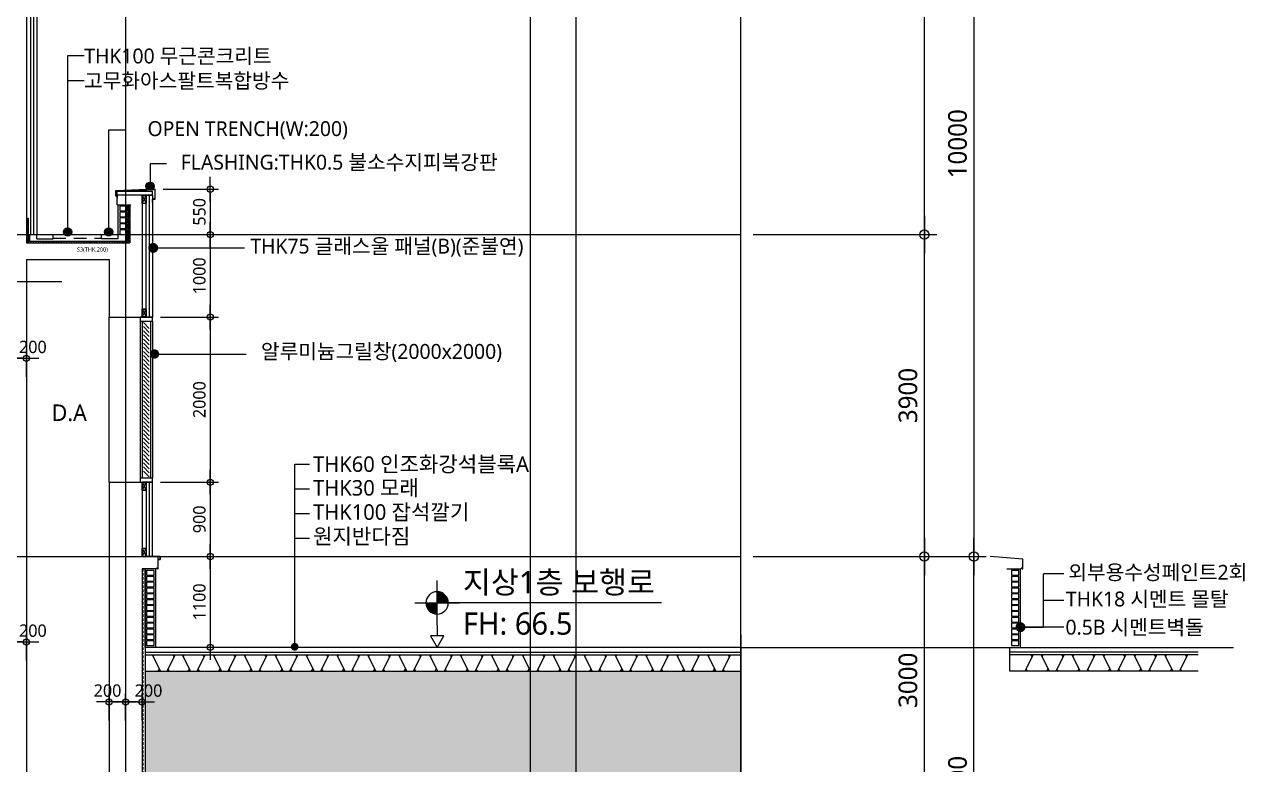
# Model space of a CAD drawing. Header units: millimetres. Extents: x 81033 to 452328, y -17390 to 42241.
# Drawn here: x 282218 to 296991, y 15210 to 24177 of the extents above; entities that cross this region are included whole.
import ezdxf
from ezdxf.enums import TextEntityAlignment as Align

# ---------------------------------------------------------------- set-up
doc = ezdxf.new("R2010")
doc.units = ezdxf.units.MM
doc.header["$LTSCALE"] = 100
doc.header["$MEASUREMENT"] = 0
doc.header["$PDSIZE"] = -10
for name, pattern in [('CEN', [62, 60, -1, 0, -1]), ('HID', [2.5, 1.5, -1]), ('HIDDEN', [2, 1, -1])]:
    doc.linetypes.add(name, pattern=pattern)
doc.layers.get('0').update_dxf_attribs({"linetype": 'CONTINUOUS'})
doc.layers.get('Defpoints').update_dxf_attribs({"color": 171, "linetype": 'CONTINUOUS'})
for name, color, linetype in [('251', 251, 'CONTINUOUS'), ('CEN(ST)', 1, 'CEN'), ('CON', 2, 'CONTINUOUS'), ('FIN', 8, 'CONTINUOUS'), ('FIN(아스콘)', 3, 'CONTINUOUS'), ('FIN(패널-T75 글라스울)', 6, 'CONTINUOUS'), ('FIN-2', 9, 'CONTINUOUS'), ('HAT 253', 253, 'CONTINUOUS'), ('HAT 254', 254, 'CONTINUOUS'), ('HAT-252', 252, 'CONTINUOUS'), ('INS', 251, 'BATTING'), ('LED', 7, 'CONTINUOUS'), ('NDIM', 7, 'CONTINUOUS'), ('SASAC 도면명', 2, 'CONTINUOUS'), ('stair-hand', 252, 'CONTINUOUS'), ('SYM', 7, 'CONTINUOUS'), ('TEXT(AXIS)', 2, 'CONTINUOUS'), ('TEXT(MIN)', 7, 'CONTINUOUS'), ('TEXT(노트)', 7, 'CONTINUOUS'), ('WAL', 3, 'CONTINUOUS'), ('WID', 4, 'CONTINUOUS'), ('wire-meshes', 1, 'CONTINUOUS'), ('방수', 8, 'HIDDEN'), ('스틸', 8, 'CONTINUOUS')]:
    doc.layers.add(name, color=color, linetype=linetype)
doc.layers.add('A-XXXX-HATC', color=8, linetype='CONTINUOUS', lineweight=18)
doc.layers.add('NUMBER', color=171, linetype='CONTINUOUS', plot=False)
doc.styles.add('CGS', font='cgse', dxfattribs={"bigfont": 'cgs'})
doc.styles.add('나눔바른고딕', font='NanumBarunGothic.ttf')
doc.linetypes.add('BATTING', pattern='A,0.0001,-0.1,[134,ltypeshp.shx,S=0.1,R=0,X=-0.1,Y=0],-0.2,[134,ltypeshp.shx,S=0.1,R=180,X=0.1,Y=0],-0.1', length=0.4001)
doc.dimstyles.new('NDIM 1200', dxfattribs={"dimscale": 75, "dimtxt": 3, "dimasz": 1, "dimexe": 2, "dimexo": 2, "dimgap": 1, "dimtad": 1, "dimdec": 0, "dimdsep": 46, "dimtxsty": 'CGS', "dimblk": 'DOT0', "dimcen": 1, "dimdle": 8, "dimclrd": 256, "dimclre": 256, "dimclrt": 256, "dimadec": 0, "dimazin": 0, "dimtfac": 1, "dimtdec": 0, "dimtix": 1, "dimtmove": 2, "dimatfit": 3, "dimldrblk": 'DOT0', "dimfxl": 1, "dimtolj": 1, "dimtzin": 0, "dimlwd": -1, "dimlwe": -1, "dimarcsym": 0})
pattern_1 = [(45, (-34924149.376, 1065520.723), (-8.838834765, 8.838834765), []), (135, (-34924149.376, 1065520.723), (-8.838834765, -8.838834765), [])]
pattern_2 = [(45, (-34924149.376, 1065589.475), (-8.838834765, 8.838834765), []), (135, (-34924149.376, 1065589.475), (-8.838834765, -8.838834765), [])]

# ---------------------------------------------------------------- blocks, each defined once
blk = doc.blocks.new('DOT0')
blk.add_line((-3, 0), (3, 0))
at = {"color": 6}
blk.add_circle((0, 0), 0.75, dxfattribs=at)
blk = doc.blocks.new('*D713')
at = {"layer": 'Defpoints', "color": 0, "ltscale": 0.4, "transparency": 16777216}
for p in [(283768, 18631), (283768, 17731), (284468, 17731)]:
    blk.add_point(p, dxfattribs=at)
at = {"layer": 'NDIM', "ltscale": 0.4, "transparency": 16777216}
for p, q in [((283868, 18631), (284568, 18631)), ((284468, 18581), (284468, 17781)), ((283868, 17731), (284568, 17731))]:
    blk.add_line(p, q, dxfattribs=at)
at = {"layer": 'NDIM', "ltscale": 0.4, "transparency": 16777216, "xscale": 50, "yscale": 50, "zscale": 50}
for p, rotation in [((284468, 18631), 90), ((284468, 17731), 270)]:
    blk.add_blockref('DOT0', p, dxfattribs=dict(at, rotation=rotation))
at = {"layer": 'NDIM', "ltscale": 0.4, "transparency": 16777216, "insert": (284337, 18181), "char_height": 150, "attachment_point": 5, "rotation": 90, "style": '나눔바른고딕'}
blk.add_mtext('\\A1;900', dxfattribs=at)
blk = doc.blocks.new('*D714')
at = {"layer": 'Defpoints', "color": 0, "ltscale": 0.4, "transparency": 16777216}
for p in [(283768, 20631), (283768, 18631), (284468, 18631)]:
    blk.add_point(p, dxfattribs=at)
at = {"layer": 'NDIM', "ltscale": 0.4, "transparency": 16777216}
for p, q in [((283868, 20631), (284568, 20631)), ((284468, 20581), (284468, 18681)), ((283868, 18631), (284568, 18631))]:
    blk.add_line(p, q, dxfattribs=at)
at = {"layer": 'NDIM', "ltscale": 0.4, "transparency": 16777216, "xscale": 50, "yscale": 50, "zscale": 50}
for p, rotation in [((284468, 20631), 90), ((284468, 18631), 270)]:
    blk.add_blockref('DOT0', p, dxfattribs=dict(at, rotation=rotation))
at = {"layer": 'NDIM', "ltscale": 0.4, "transparency": 16777216, "insert": (284337, 19631), "char_height": 150, "attachment_point": 5, "rotation": 90, "style": '나눔바른고딕'}
blk.add_mtext('\\A1;2000', dxfattribs=at)
blk = doc.blocks.new('*D715')
at = {"layer": 'Defpoints', "color": 0, "ltscale": 0.4, "transparency": 16777216}
for p in [(283768, 21631), (283768, 20631), (284468, 20631)]:
    blk.add_point(p, dxfattribs=at)
at = {"layer": 'NDIM', "ltscale": 0.4, "transparency": 16777216}
for p, q in [((283868, 21631), (284568, 21631)), ((284468, 21581), (284468, 20681)), ((283868, 20631), (284568, 20631))]:
    blk.add_line(p, q, dxfattribs=at)
at = {"layer": 'NDIM', "ltscale": 0.4, "transparency": 16777216, "xscale": 50, "yscale": 50, "zscale": 50}
for p, rotation in [((284468, 21631), 90), ((284468, 20631), 270)]:
    blk.add_blockref('DOT0', p, dxfattribs=dict(at, rotation=rotation))
at = {"layer": 'NDIM', "ltscale": 0.4, "transparency": 16777216, "insert": (284337, 21131), "char_height": 150, "attachment_point": 5, "rotation": 90, "style": '나눔바른고딕'}
blk.add_mtext('\\A1;1000', dxfattribs=at)
blk = doc.blocks.new('A$C133C0303')
at = {"layer": 'HAT 253', "ltscale": 10000}
for p, q in [((-150, 1950), (-150, 50)), ((-125, 1950), (-125, 50)), ((-110, 1935), (-40, 1864)), ((-25, 1950), (-25, 50)), ((0, 1950), (0, 50)), ((-110, 1885), (-40, 1814)), ((-110, 1835), (-40, 1764)), ((-110, 1785), (-40, 1714)), ((-110, 1735), (-40, 1664)), ((-110, 1685), (-40, 1614)), ((-110, 1635), (-40, 1564)), ((-110, 1585), (-40, 1514)), ((-110, 1535), (-40, 1464)), ((-110, 1485), (-40, 1414)), ((-110, 1435), (-40, 1364)), ((-110, 1385), (-40, 1314)), ((-110, 1335), (-40, 1264)), ((-110, 1285), (-40, 1214)), ((-110, 1235), (-40, 1164)), ((-110, 1185), (-40, 1114)), ((-110, 1135), (-40, 1064)), ((-110, 1085), (-40, 1014)), ((-110, 1035), (-40, 964)), ((-110, 985), (-40, 914)), ((-110, 935), (-40, 864)), ((-110, 885), (-40, 814)), ((-110, 835), (-40, 764)), ((-110, 785), (-40, 714)), ((-110, 735), (-40, 664)), ((-110, 685), (-40, 614)), ((-110, 635), (-40, 564)), ((-110, 585), (-40, 514)), ((-110, 535), (-40, 464)), ((-110, 485), (-40, 414)), ((-110, 435), (-40, 364)), ((-110, 385), (-40, 314)), ((-110, 335), (-40, 264)), ((-110, 285), (-40, 214)), ((-110, 235), (-40, 164)), ((-110, 185), (-40, 114)), ((-110, 135), (-40, 64))]:
    blk.add_line(p, q, dxfattribs=at)
at = {"layer": 'WID', "ltscale": 1000}
for points in [[(-150, 1950), (0, 1950), (0, 2000), (-150, 2000)], [(-150, 0), (0, 0), (0, 50), (-150, 50)]]:
    blk.add_lwpolyline(points, close=True, dxfattribs=at)
blk = doc.blocks.new('*D753')
at = {"layer": 'Defpoints', "color": 0, "ltscale": 0.4, "transparency": 16777216}
for p in [(282243, 20133), (282043, 19808), (282243, 19808)]:
    blk.add_point(p, dxfattribs=at)
at = {"layer": 'NDIM', "ltscale": 0.4, "transparency": 16777216}
for p, q in [((282043, 19908), (282043, 20233)), ((282093, 20133), (282193, 20133)), ((282243, 19908), (282243, 20233))]:
    blk.add_line(p, q, dxfattribs=at)
at = {"layer": 'NDIM', "ltscale": 0.4, "transparency": 16777216, "xscale": 50, "yscale": 50, "zscale": 50, "rotation": 180}
blk.add_blockref('DOT0', (282043, 20133), dxfattribs=at)
at = {"layer": 'NDIM', "ltscale": 0.4, "transparency": 16777216, "xscale": 50, "yscale": 50, "zscale": 50}
blk.add_blockref('DOT0', (282243, 20133), dxfattribs=at)
at = {"layer": 'NDIM', "ltscale": 0.4, "transparency": 16777216, "insert": (282321, 20269), "char_height": 150, "attachment_point": 5, "style": '나눔바른고딕'}
blk.add_mtext('\\A1;200', dxfattribs=at)
blk = doc.blocks.new('*D790')
at = {"layer": 'Defpoints', "color": 0, "ltscale": 0.4, "transparency": 16777216}
for p in [(282243, 16696), (282043, 16371), (282243, 16371)]:
    blk.add_point(p, dxfattribs=at)
at = {"layer": 'NDIM', "ltscale": 0.4, "transparency": 16777216}
for p, q in [((282043, 16471), (282043, 16796)), ((282093, 16696), (282193, 16696)), ((282243, 16471), (282243, 16796))]:
    blk.add_line(p, q, dxfattribs=at)
at = {"layer": 'NDIM', "ltscale": 0.4, "transparency": 16777216, "xscale": 50, "yscale": 50, "zscale": 50, "rotation": 180}
blk.add_blockref('DOT0', (282043, 16696), dxfattribs=at)
at = {"layer": 'NDIM', "ltscale": 0.4, "transparency": 16777216, "xscale": 50, "yscale": 50, "zscale": 50}
blk.add_blockref('DOT0', (282243, 16696), dxfattribs=at)
at = {"layer": 'NDIM', "ltscale": 0.4, "transparency": 16777216, "insert": (282321, 16832), "char_height": 150, "attachment_point": 5, "style": '나눔바른고딕'}
blk.add_mtext('\\A1;200', dxfattribs=at)
blk = doc.blocks.new('*D803')
at = {"layer": 'Defpoints', "color": 0, "ltscale": 0.4, "transparency": 16777216}
for p in [(290893, 17731), (293714, 17731), (290893, 12231)]:
    blk.add_point(p, dxfattribs=at)
at = {"layer": 'NDIM', "ltscale": 0.4, "transparency": 16777216}
for p, q in [((291043, 17731), (293864, 17731)), ((293714, 12306), (293714, 17656)), ((291043, 12231), (293864, 12231))]:
    blk.add_line(p, q, dxfattribs=at)
at = {"layer": 'NDIM', "ltscale": 0.4, "transparency": 16777216, "xscale": 75, "yscale": 75, "zscale": 75}
for p, rotation in [((293714, 17731), 90), ((293714, 12231), 270)]:
    blk.add_blockref('DOT0', p, dxfattribs=dict(at, rotation=rotation))
at = {"layer": 'NDIM', "ltscale": 0.4, "transparency": 16777216, "insert": (293516, 14981), "char_height": 225, "attachment_point": 5, "rotation": 90, "style": '나눔바른고딕'}
blk.add_mtext('\\A1;5500', dxfattribs=at)
blk = doc.blocks.new('*D804')
at = {"layer": 'Defpoints', "color": 0, "ltscale": 0.4, "transparency": 16777216}
for p in [(290893, 27731), (290893, 17731), (293714, 17731)]:
    blk.add_point(p, dxfattribs=at)
at = {"layer": 'NDIM', "ltscale": 0.4, "transparency": 16777216}
for p, q in [((291043, 27731), (293864, 27731)), ((293714, 27656), (293714, 17806)), ((291043, 17731), (293864, 17731))]:
    blk.add_line(p, q, dxfattribs=at)
at = {"layer": 'NDIM', "ltscale": 0.4, "transparency": 16777216, "xscale": 75, "yscale": 75, "zscale": 75}
for p, rotation in [((293714, 27731), 90), ((293714, 17731), 270)]:
    blk.add_blockref('DOT0', p, dxfattribs=dict(at, rotation=rotation))
at = {"layer": 'NDIM', "ltscale": 0.4, "transparency": 16777216, "insert": (293516, 22731), "char_height": 225, "attachment_point": 5, "rotation": 90, "style": '나눔바른고딕'}
blk.add_mtext('\\A1;10000', dxfattribs=at)
blk = doc.blocks.new('*D878')
at = {"layer": 'Defpoints', "color": 0, "ltscale": 0.4, "transparency": 16777216}
for p in [(283243, 15970), (283243, 15644), (283443, 15644)]:
    blk.add_point(p, dxfattribs=at)
at = {"layer": 'NDIM', "ltscale": 0.4, "transparency": 16777216}
for p, q in [((283243, 15744), (283243, 16070)), ((283393, 15970), (283293, 15970)), ((283443, 15744), (283443, 16070))]:
    blk.add_line(p, q, dxfattribs=at)
at = {"layer": 'NDIM', "ltscale": 0.4, "transparency": 16777216, "xscale": 50, "yscale": 50, "zscale": 50, "rotation": 180}
blk.add_blockref('DOT0', (283243, 15970), dxfattribs=at)
at = {"layer": 'NDIM', "ltscale": 0.4, "transparency": 16777216, "xscale": 50, "yscale": 50, "zscale": 50}
blk.add_blockref('DOT0', (283443, 15970), dxfattribs=at)
at = {"layer": 'NDIM', "ltscale": 0.4, "transparency": 16777216, "insert": (283225, 16106), "char_height": 150, "attachment_point": 5, "style": '나눔바른고딕'}
blk.add_mtext('\\A1;200', dxfattribs=at)
blk = doc.blocks.new('*D879')
at = {"layer": 'Defpoints', "color": 0, "ltscale": 0.4, "transparency": 16777216}
for p in [(283643, 15970), (283443, 15644), (283643, 15644)]:
    blk.add_point(p, dxfattribs=at)
at = {"layer": 'NDIM', "ltscale": 0.4, "transparency": 16777216}
for p, q in [((283443, 15744), (283443, 16070)), ((283493, 15970), (283593, 15970)), ((283643, 15744), (283643, 16070))]:
    blk.add_line(p, q, dxfattribs=at)
at = {"layer": 'NDIM', "ltscale": 0.4, "transparency": 16777216, "xscale": 50, "yscale": 50, "zscale": 50, "rotation": 180}
blk.add_blockref('DOT0', (283443, 15970), dxfattribs=at)
at = {"layer": 'NDIM', "ltscale": 0.4, "transparency": 16777216, "xscale": 50, "yscale": 50, "zscale": 50}
blk.add_blockref('DOT0', (283643, 15970), dxfattribs=at)
at = {"layer": 'NDIM', "ltscale": 0.4, "transparency": 16777216, "insert": (283721, 16106), "char_height": 150, "attachment_point": 5, "style": '나눔바른고딕'}
blk.add_mtext('\\A1;200', dxfattribs=at)
blk = doc.blocks.new('A$C19853FC8')
at = {"layer": 'SYM'}
for p, q in [((1800, 0), (1800, 3600)), ((3600, 1800), (0, 1800))]:
    blk.add_line(p, q, dxfattribs=at)
blk.add_circle((1800, 1800), 900, dxfattribs=at)
for points in [[(900, 1800), (1800, 2700), (914, 1959), (1643, 2686)], [(914, 1959), (1643, 2686), (954, 2112), (1492, 2646)], [(954, 2112), (1492, 2646), (1025, 2260), (1346, 2576)], [(1025, 2260), (1346, 2576), (1109, 2378), (1222, 2491)], [(1800, 900), (2700, 1800), (1959, 914), (2686, 1643)], [(1959, 914), (2686, 1643), (2112, 954), (2646, 1492)], [(2112, 954), (2646, 1492), (2260, 1025), (2576, 1346)], [(2260, 1025), (2576, 1346), (2378, 1109), (2491, 1222)]]:
    blk.add_solid(points, dxfattribs=at)
at = {"layer": 'SYM', "linetype": 'Continuous'}
for points in [[(1800, 2700), (1800, 1800), (900, 1800)], [(2700, 1800), (1800, 900), (1800, 1800)]]:
    blk.add_solid(points, dxfattribs=at)
blk = doc.blocks.new('*D1191')
at = {"layer": 'Defpoints', "color": 0, "ltscale": 0.4, "transparency": 16777216}
for p in [(290893, 17731), (293114, 17731), (290893, 14731)]:
    blk.add_point(p, dxfattribs=at)
at = {"layer": 'NDIM', "ltscale": 0.4, "transparency": 16777216}
for p, q in [((291043, 17731), (293264, 17731)), ((293114, 14806), (293114, 17656)), ((291043, 14731), (293264, 14731))]:
    blk.add_line(p, q, dxfattribs=at)
at = {"layer": 'NDIM', "ltscale": 0.4, "transparency": 16777216, "xscale": 75, "yscale": 75, "zscale": 75}
for p, rotation in [((293114, 17731), 90), ((293114, 14731), 270)]:
    blk.add_blockref('DOT0', p, dxfattribs=dict(at, rotation=rotation))
at = {"layer": 'NDIM', "ltscale": 0.4, "transparency": 16777216, "insert": (292916, 16231), "char_height": 225, "attachment_point": 5, "rotation": 90, "style": '나눔바른고딕'}
blk.add_mtext('\\A1;3000', dxfattribs=at)
blk = doc.blocks.new('*D1192')
at = {"layer": 'Defpoints', "color": 0, "ltscale": 0.4, "transparency": 16777216}
for p in [(283768, 17731), (283768, 16631), (284468, 16631)]:
    blk.add_point(p, dxfattribs=at)
at = {"layer": 'NDIM', "ltscale": 0.4, "transparency": 16777216}
for p, q in [((283868, 17731), (284568, 17731)), ((284468, 17681), (284468, 16681)), ((283868, 16631), (284568, 16631))]:
    blk.add_line(p, q, dxfattribs=at)
at = {"layer": 'NDIM', "ltscale": 0.4, "transparency": 16777216, "xscale": 50, "yscale": 50, "zscale": 50}
for p, rotation in [((284468, 17731), 90), ((284468, 16631), 270)]:
    blk.add_blockref('DOT0', p, dxfattribs=dict(at, rotation=rotation))
at = {"layer": 'NDIM', "ltscale": 0.4, "transparency": 16777216, "insert": (284337, 17181), "char_height": 150, "attachment_point": 5, "rotation": 90, "style": '나눔바른고딕'}
blk.add_mtext('\\A1;1100', dxfattribs=at)
blk = doc.blocks.new('*D1193')
at = {"layer": 'Defpoints', "color": 0, "ltscale": 0.4, "transparency": 16777216}
for p in [(283800, 22181), (283768, 21631), (284468, 21631)]:
    blk.add_point(p, dxfattribs=at)
at = {"layer": 'NDIM', "ltscale": 0.4, "transparency": 16777216}
for p, q in [((283900, 22181), (284568, 22181)), ((284468, 22131), (284468, 21681)), ((283868, 21631), (284568, 21631))]:
    blk.add_line(p, q, dxfattribs=at)
at = {"layer": 'NDIM', "ltscale": 0.4, "transparency": 16777216, "xscale": 50, "yscale": 50, "zscale": 50}
for p, rotation in [((284468, 22181), 90), ((284468, 21631), 270)]:
    blk.add_blockref('DOT0', p, dxfattribs=dict(at, rotation=rotation))
at = {"layer": 'NDIM', "ltscale": 0.4, "transparency": 16777216, "insert": (284337, 21906), "char_height": 150, "attachment_point": 5, "rotation": 90, "style": '나눔바른고딕'}
blk.add_mtext('\\A1;550', dxfattribs=at)
blk = doc.blocks.new('*D1194')
at = {"layer": 'Defpoints', "color": 0, "ltscale": 0.4, "transparency": 16777216}
for p in [(290893, 21631), (293114, 21631), (290893, 17731)]:
    blk.add_point(p, dxfattribs=at)
at = {"layer": 'NDIM', "ltscale": 0.4, "transparency": 16777216}
for p, q in [((291043, 21631), (293264, 21631)), ((293114, 17806), (293114, 21556)), ((291043, 17731), (293264, 17731))]:
    blk.add_line(p, q, dxfattribs=at)
at = {"layer": 'NDIM', "ltscale": 0.4, "transparency": 16777216, "xscale": 75, "yscale": 75, "zscale": 75}
for p, rotation in [((293114, 21631), 90), ((293114, 17731), 270)]:
    blk.add_blockref('DOT0', p, dxfattribs=dict(at, rotation=rotation))
at = {"layer": 'NDIM', "ltscale": 0.4, "transparency": 16777216, "insert": (292916, 19681), "char_height": 225, "attachment_point": 5, "rotation": 90, "style": '나눔바른고딕'}
blk.add_mtext('\\A1;3900', dxfattribs=at)
blk = doc.blocks.new('*D1195')
at = {"layer": 'Defpoints', "color": 0, "ltscale": 0.4, "transparency": 16777216}
for p in [(290893, 27731), (293114, 27731), (290893, 21631)]:
    blk.add_point(p, dxfattribs=at)
at = {"layer": 'NDIM', "ltscale": 0.4, "transparency": 16777216}
for p, q in [((291043, 27731), (293264, 27731)), ((293114, 21706), (293114, 27656)), ((291043, 21631), (293264, 21631))]:
    blk.add_line(p, q, dxfattribs=at)
at = {"layer": 'NDIM', "ltscale": 0.4, "transparency": 16777216, "xscale": 75, "yscale": 75, "zscale": 75}
for p, rotation in [((293114, 27731), 90), ((293114, 21631), 270)]:
    blk.add_blockref('DOT0', p, dxfattribs=dict(at, rotation=rotation))
at = {"layer": 'NDIM', "ltscale": 0.4, "transparency": 16777216, "insert": (292916, 24681), "char_height": 225, "attachment_point": 5, "rotation": 90, "style": '나눔바른고딕'}
blk.add_mtext('\\A1;6100', dxfattribs=at)

msp = doc.modelspace()

# ---------------------------------------------------------------- hatches: boundary and pattern name
at = {"ltscale": 10000}
h = msp.add_hatch(color=256, dxfattribs=at)
h.dxf.hatch_style = 1
edge = h.paths.add_edge_path()
edge.add_arc((283740.2, 22217.3), 50, 0, 360)
h = msp.add_hatch(color=256, dxfattribs=at)
h.dxf.hatch_style = 1
edge = h.paths.add_edge_path()
edge.add_arc((282740.6, 21662.4), 50, 0, 360)
h = msp.add_hatch(color=256, dxfattribs=at)
h.dxf.hatch_style = 1
edge = h.paths.add_edge_path()
edge.add_arc((283238.1, 21662.4), 50, 0, 360)
at = {"layer": 'A-XXXX-HATC', "ltscale": 0.1}
h = msp.add_hatch(dxfattribs=at)
h.set_pattern_fill('ANSI37', color=256, scale=100)
h.set_pattern_definition(pattern_2)
edge = h.paths.add_edge_path()
edge.add_line((282283.4, 21630.6), (282283.4, 21550.6))
edge.add_line((282283.4, 21550.6), (282282.2, 21550.6))
edge.add_line((282282.2, 21550.6), (282263.4, 21569.4))
edge.add_line((282263.4, 21569.4), (282263.4, 21630.6))
edge.add_line((282263.4, 21630.6), (282283.4, 21630.5))
h = msp.add_hatch(dxfattribs=at)
h.set_pattern_fill('ANSI37', color=256, scale=100)
h.set_pattern_definition(pattern_2)
edge = h.paths.add_edge_path()
edge.add_line((283453.4, 21630.6), (283453.4, 21550.6))
edge.add_line((283453.4, 21550.6), (283454.6, 21550.6))
edge.add_line((283454.6, 21550.6), (283473.4, 21569.4))
edge.add_line((283473.4, 21569.4), (283473.4, 21630.6))
edge.add_line((283473.4, 21630.6), (283453.4, 21630.5))
h = msp.add_hatch(dxfattribs=at)
h.set_pattern_fill('ANSI37', color=256, scale=100)
h.set_pattern_definition(pattern_1)
h.paths.add_polyline_path([(282282.2, 21550.6), (282283.4, 21550.6), (282283.4, 21561.8), (282283.4, 21561.8), (282270.9, 21561.8)])
h = msp.add_hatch(dxfattribs=at)
h.set_pattern_fill('ANSI37', color=256, scale=100)
h.set_pattern_definition(pattern_1)
h.paths.add_polyline_path([(283454.6, 21550.6), (283453.4, 21550.6), (283453.4, 21561.8), (283453.4, 21561.8), (283465.8, 21561.8)])
at = {"layer": 'HAT 254', "ltscale": 1000}
h = msp.add_hatch(color=256, dxfattribs=at)
h.dxf.hatch_style = 1
h.paths.add_polyline_path([(290893.4, 16340.6), (283678.4, 16340.6), (283678.4, 14765.6), (289228.4, 14765.6), (289228.4, 3040.6), (290893.4, 3040.6)])

# ---------------------------------------------------------------- linework, layer by layer
at = {"color": 1, "linetype": 'ByBlock'}
for p, q in [((283645.7, 22104.5), (283691.1, 22009.1)), ((283645.7, 22009.1), (283691.1, 22104.5)), ((283645.7, 20728.3), (283691.1, 20632.9)), ((283645.7, 20632.9), (283691.1, 20728.3)), ((283645.7, 18628.3), (283691.1, 18532.9)), ((283645.7, 18532.9), (283691.1, 18628.3)), ((283645.7, 17828.3), (283691.1, 17732.9)), ((283645.7, 17732.9), (283691.1, 17828.3))]:
    msp.add_line(p, q, dxfattribs=at)
for p, q in [((285490.5, 18550.5), (285671.8, 18550.5)), ((285490.5, 18252.8), (285671.8, 18252.8)), ((285490.5, 17955), (285671.8, 17955))]:
    msp.add_line(p, q)
at = {"ltscale": 10000}
msp.add_line((287214.7, 16898.9), (287214.7, 16770.2), dxfattribs=at)
msp.add_lwpolyline([(287295.3, 16770.2), (287134.1, 16770.2), (287214.7, 16630.6)], close=True, dxfattribs=at)
at = {"color": 8}
for points in [[(283765.5, 16540.8), (283865.5, 16340.8)], [(283777.1, 16517.7), (283791.2, 16540.8)], [(284043.8, 16540.8), (283943.8, 16340.8)], [(284032.2, 16517.7), (284018.1, 16540.8)], [(284129.2, 16540.8), (284229.2, 16340.8)], [(284140.8, 16517.7), (284154.9, 16540.8)], [(284407.5, 16540.8), (284307.5, 16340.8)], [(284395.9, 16517.7), (284381.8, 16540.8)], [(284503.3, 16540.8), (284603.2, 16340.8)], [(284514.8, 16517.7), (284529, 16540.8)], [(284781.5, 16540.8), (284681.5, 16340.8)], [(284770, 16517.7), (284755.8, 16540.8)], [(284877.3, 16540.8), (284977.3, 16340.8)], [(284888.8, 16517.7), (284903, 16540.8)], [(285155.5, 16540.8), (285055.6, 16340.8)], [(285144, 16517.7), (285129.8, 16540.8)], [(285251.3, 16540.8), (285351.3, 16340.8)], [(285262.9, 16517.7), (285277, 16540.8)], [(285529.6, 16540.8), (285429.6, 16340.8)], [(285518, 16517.7), (285503.9, 16540.8)], [(285625.4, 16540.8), (285725.3, 16340.8)], [(285636.9, 16517.7), (285651.1, 16540.8)], [(285903.6, 16540.8), (285803.6, 16340.8)], [(285892.1, 16517.7), (285877.9, 16540.8)], [(285999.4, 16540.8), (286099.4, 16340.8)], [(286010.9, 16517.7), (286025.1, 16540.8)], [(286277.6, 16540.8), (286177.7, 16340.8)], [(286266.1, 16517.7), (286251.9, 16540.8)], [(286373.4, 16540.8), (286473.4, 16340.8)], [(286385, 16517.7), (286399.1, 16540.8)], [(286651.7, 16540.8), (286551.7, 16340.8)], [(286640.1, 16517.7), (286626, 16540.8)], [(286747.4, 16540.8), (286847.4, 16340.8)], [(286759, 16517.7), (286773.1, 16540.8)], [(287025.7, 16540.8), (286925.7, 16340.8)], [(287014.2, 16517.7), (287000, 16540.8)], [(287121.5, 16540.8), (287221.5, 16340.8)], [(287133, 16517.7), (287147.2, 16540.8)], [(287399.7, 16540.8), (287299.8, 16340.8)], [(287388.2, 16517.7), (287374, 16540.8)], [(287495.5, 16540.8), (287595.5, 16340.8)], [(287507, 16517.7), (287521.2, 16540.8)], [(287773.8, 16540.8), (287673.8, 16340.8)], [(287762.2, 16517.7), (287748.1, 16540.8)], [(287869.5, 16540.8), (287969.5, 16340.8)], [(287881.1, 16517.7), (287895.2, 16540.8)], [(288147.8, 16540.8), (288047.8, 16340.8)], [(288136.3, 16517.7), (288122.1, 16540.8)], [(288243.6, 16540.8), (288343.5, 16340.8)], [(288255.1, 16517.7), (288269.3, 16540.8)], [(288521.8, 16540.8), (288421.8, 16340.8)], [(288510.3, 16517.7), (288496.1, 16540.8)], [(288617.6, 16540.8), (288717.6, 16340.8)], [(288629.1, 16517.7), (288643.3, 16540.8)], [(288895.9, 16540.8), (288795.9, 16340.8)], [(288884.3, 16517.7), (288870.2, 16540.8)], [(288991.6, 16540.8), (289091.6, 16340.8)], [(289003.2, 16517.7), (289017.3, 16540.8)], [(289269.9, 16540.8), (289169.9, 16340.8)], [(289258.3, 16517.7), (289244.2, 16540.8)], [(289365.7, 16540.8), (289465.6, 16340.8)], [(289377.2, 16517.7), (289391.4, 16540.8)], [(289643.9, 16540.8), (289543.9, 16340.8)], [(289632.4, 16517.7), (289618.2, 16540.8)], [(289739.7, 16540.8), (289839.7, 16340.8)], [(289751.2, 16517.7), (289765.4, 16540.8)], [(290017.9, 16540.8), (289918, 16340.8)], [(290006.4, 16517.7), (289992.2, 16540.8)], [(290113.7, 16540.8), (290213.7, 16340.8)], [(290125.3, 16517.7), (290139.4, 16540.8)], [(290392, 16540.8), (290292, 16340.8)], [(290380.4, 16517.7), (290366.3, 16540.8)], [(290487.8, 16540.8), (290587.7, 16340.8)], [(290499.3, 16517.7), (290513.5, 16540.8)], [(290766, 16540.8), (290666, 16340.8)], [(290754.5, 16517.7), (290740.3, 16540.8)], [(294431.1, 16540.8), (294331.1, 16340.8)], [(294419.5, 16517.7), (294405.4, 16540.8)], [(294526.8, 16540.8), (294626.8, 16340.8)], [(294538.4, 16517.7), (294552.5, 16540.8)], [(294805.1, 16540.8), (294705.1, 16340.8)], [(294793.6, 16517.7), (294779.4, 16540.8)], [(294900.9, 16540.8), (295000.9, 16340.8)], [(294912.4, 16517.7), (294926.6, 16540.8)], [(295179.1, 16540.8), (295079.2, 16340.8)], [(295167.6, 16517.7), (295153.4, 16540.8)], [(295274.9, 16540.8), (295374.9, 16340.8)], [(295286.4, 16517.7), (295300.6, 16540.8)], [(295553.2, 16540.8), (295453.2, 16340.8)], [(295541.6, 16517.7), (295527.5, 16540.8)], [(295648.9, 16540.8), (295748.9, 16340.8)], [(295660.5, 16517.7), (295674.6, 16540.8)], [(295927.2, 16540.8), (295827.2, 16340.8)], [(295915.7, 16517.7), (295901.5, 16540.8)], [(296023, 16540.8), (296122.9, 16340.8)], [(296034.5, 16517.7), (296048.7, 16540.8)], [(296301.2, 16540.8), (296201.2, 16340.8)], [(296289.7, 16517.7), (296275.5, 16540.8)], [(283835.9, 16340.2), (283852.2, 16367.3)], [(283973.8, 16340.8), (283957.4, 16367.9)], [(284199.6, 16340.2), (284215.9, 16367.3)], [(284337.5, 16340.8), (284321.1, 16367.9)], [(284573.6, 16340.2), (284590, 16367.3)], [(284711.5, 16340.8), (284695.2, 16367.9)], [(284947.6, 16340.2), (284964, 16367.3)], [(285085.5, 16340.8), (285069.2, 16367.9)], [(285321.7, 16340.2), (285338, 16367.3)], [(285459.6, 16340.8), (285443.2, 16367.9)], [(285695.7, 16340.2), (285712, 16367.3)], [(285833.6, 16340.8), (285817.3, 16367.9)], [(286069.7, 16340.2), (286086.1, 16367.3)], [(286207.6, 16340.8), (286191.3, 16367.9)], [(286443.8, 16340.2), (286460.1, 16367.3)], [(286581.7, 16340.8), (286565.3, 16367.9)], [(286817.8, 16340.2), (286834.1, 16367.3)], [(286955.7, 16340.8), (286939.4, 16367.9)], [(287191.8, 16340.2), (287208.2, 16367.3)], [(287329.7, 16340.8), (287313.4, 16367.9)], [(287565.9, 16340.2), (287582.2, 16367.3)], [(287703.8, 16340.8), (287687.4, 16367.9)], [(287939.9, 16340.2), (287956.2, 16367.3)], [(288077.8, 16340.8), (288061.5, 16367.9)], [(288313.9, 16340.2), (288330.3, 16367.3)], [(288451.8, 16340.8), (288435.5, 16367.9)], [(288688, 16340.2), (288704.3, 16367.3)], [(288825.9, 16340.8), (288809.5, 16367.9)], [(289062, 16340.2), (289078.3, 16367.3)], [(289199.9, 16340.8), (289183.5, 16367.9)], [(289436, 16340.2), (289452.4, 16367.3)], [(289573.9, 16340.8), (289557.6, 16367.9)], [(289810, 16340.2), (289826.4, 16367.3)], [(289947.9, 16340.8), (289931.6, 16367.9)], [(290184.1, 16340.2), (290200.4, 16367.3)], [(290322, 16340.8), (290305.6, 16367.9)], [(290558.1, 16340.2), (290574.5, 16367.3)], [(290696, 16340.8), (290679.7, 16367.9)], [(294360.7, 16340.2), (294344.4, 16367.3)], [(294596.8, 16340.8), (294613.2, 16367.9)], [(294734.7, 16340.2), (294718.4, 16367.3)], [(294970.9, 16340.8), (294987.2, 16367.9)], [(295108.8, 16340.2), (295092.4, 16367.3)], [(295344.9, 16340.8), (295361.2, 16367.9)], [(295482.8, 16340.2), (295466.5, 16367.3)], [(295718.9, 16340.8), (295735.3, 16367.9)], [(295856.8, 16340.2), (295840.5, 16367.3)], [(296093, 16340.8), (296109.3, 16367.9)], [(296230.9, 16340.2), (296214.5, 16367.3)]]:
    msp.add_lwpolyline(points, dxfattribs=at)
at = {"layer": '251', "ltscale": 0.5}
for p, q in [((283678.4, 16570.8), (290893.4, 16570.8)), ((283678.4, 16540.8), (290893.4, 16540.8))]:
    msp.add_line(p, q, dxfattribs=at)
for points in [[(283678.4, 16570.6), (290893.4, 16570.6)], [(283678.4, 16340.6), (290893.4, 16340.6)]]:
    msp.add_lwpolyline(points, dxfattribs=at)
at = {"layer": 'CEN(ST)', "ltscale": 10000}
for p, q in [((283443.4, 38730.6), (283443.4, 5621.2)), ((288343.4, 38730.6), (288343.4, 5621.2)), ((288893.4, 38730.6), (288893.4, 5621.2)), ((281520.1, 21630.6), (290893.4, 21630.6)), ((273643.4, 21063.9), (282672.7, 21063.9)), ((273643.4, 17730.6), (290893.4, 17730.6))]:
    msp.add_line(p, q, dxfattribs=at)
at = {"layer": 'CON', "ltscale": 10000}
for p, q in [((282243.4, 38730.6), (282243.4, 21530.6)), ((283643.4, 22106.8), (283343.4, 22106.8)), ((283643.4, 22106.8), (283643.4, 20630.6)), ((283343.4, 21991.8), (283508.4, 21991.8)), ((283493.4, 21983.2), (283493.4, 21530.6)), ((283493.4, 21772.4), (283493.4, 21530.6)), ((282243.4, 21530.6), (283493.4, 21530.6)), ((282243.4, 21330.6), (282243.4, 6010.6)), ((282243.4, 21330.6), (283243.4, 21330.6)), ((283243.4, 21330.6), (283243.4, 20630.6)), ((283243.4, 20630.6), (283643.4, 20630.6)), ((283243.4, 18630.6), (283243.4, 6010.6)), ((283243.4, 18630.6), (283643.4, 18630.6)), ((283643.4, 18630.6), (283643.4, 17730.6)), ((283838.4, 17730.6), (283643.4, 17730.6)), ((283838.4, 17580.6), (283838.4, 17730.6)), ((294307.5, 17700.6), (293912.5, 17730.6)), ((283643.4, 17580.6), (283643.4, 14730.6)), ((283818.4, 17590.6), (283818.4, 17580.6)), ((283828.4, 17590.6), (283818.4, 17590.6)), ((283828.4, 17590.6), (283828.4, 17580.6)), ((283828.4, 17580.6), (283838.4, 17580.6)), ((294287.5, 17590.6), (294287.5, 17580.6)), ((294297.5, 17590.6), (294287.5, 17590.6)), ((294297.5, 17590.6), (294297.5, 17580.6)), ((294297.5, 17580.6), (294307.5, 17580.6)), ((294307.5, 17580.6), (294307.5, 17700.6))]:
    msp.add_line(p, q, dxfattribs=at)
at = {"layer": 'CON', "ltscale": 5}
for p, q in [((283343.4, 21991.8), (283343.4, 22106.8)), ((283493.4, 21983.2), (283508.4, 21991.8))]:
    msp.add_line(p, q, dxfattribs=at)
at = {"layer": 'CON', "ltscale": 1000}
msp.add_line((283818.4, 17580.6), (283643.4, 17580.6), dxfattribs=at)
at = {"layer": 'CON', "ltscale": 10000}
msp.add_lwpolyline([(294112.5, 17580.6), (294287.5, 17580.6)], dxfattribs=at)
at = {"layer": 'Defpoints', "ltscale": 1000}
msp.add_lwpolyline([(273643.4, 38730.6), (273643.4, 1403.6), (290893.4, 1403.6), (290893.4, 38730.6)], dxfattribs=at)
at = {"layer": 'FIN', "ltscale": 5}
for p, q in [((283353.4, 21580.6), (283353.4, 21991.8)), ((282243.4, 21630.6), (282368.4, 21630.6)), ((282368.4, 21580.6), (282368.4, 21630.6)), ((282368.4, 21580.6), (282568.4, 21580.6)), ((282568.4, 21580.6), (282568.4, 21630.6)), ((282568.4, 21630.6), (283153.4, 21630.6)), ((283153.4, 21580.6), (283153.4, 21630.6)), ((283353.4, 21580.6), (283153.4, 21580.6)), ((283353.4, 21630.6), (283473.4, 21630.6))]:
    msp.add_line(p, q, dxfattribs=at)
at = {"layer": 'FIN(아스콘)'}
msp.add_line((290893.4, 16630.6), (283678.4, 16630.6), dxfattribs=at)
msp.add_lwpolyline([(294147.5, 16630.6), (296427.7, 16630.6)], dxfattribs=at)
at = {"layer": 'FIN(패널-T75 글라스울)', "ltscale": 10000}
for p, q in [((282293.4, 38730.6), (282293.4, 21630.6)), ((282368.4, 38730.6), (282368.4, 21630.6)), ((283343.4, 22106.8), (283343.4, 22156.8)), ((283343.4, 22156.8), (283768.4, 22156.8)), ((283768.4, 22106.8), (283343.4, 22106.8)), ((283768.4, 22106.8), (283768.4, 22156.8)), ((282293.4, 21630.6), (282368.4, 21630.6)), ((283643.4, 20630.6), (283768.4, 20630.6)), ((283768.4, 18630.6), (283643.4, 18630.6))]:
    msp.add_line(p, q, dxfattribs=at)
for points in [[(283343.4, 22102.6), (283323.4, 22102.6), (283323.4, 22158.6), (283798.4, 22178.6), (283798.4, 22062.6), (283768.4, 22062.6), (283768.4, 22020.6), (283770.4, 22020.6), (283770.4, 22060.6), (283800.4, 22060.6), (283800.4, 22180.6), (283321.4, 22160.6), (283321.4, 22100.6), (283341.4, 22100.6), (283341.4, 22070.6), (283343.4, 22070.6)], [(283768.4, 22106.8), (283768.4, 20630.6), (283693.4, 20630.6), (283693.4, 22106.8)]]:
    msp.add_lwpolyline(points, close=True, dxfattribs=at)
msp.add_lwpolyline([(283768.4, 18630.6), (283693.4, 18630.6), (283693.4, 17732.9), (283768.4, 17732.9), (283768.4, 18630.6)], dxfattribs=at)
at = {"layer": 'FIN-2', "ltscale": 0.1}
for p, q in [((283473.4, 21991.8), (283473.4, 21569.4)), ((282243.4, 21830.6), (282263.4, 21830.6)), ((282263.4, 21830.6), (282263.4, 21569.4)), ((282263.4, 21569.4), (282282.2, 21550.6)), ((282283.4, 21550.6), (282283.4, 21630.6)), ((283453.4, 21550.6), (283453.4, 21630.6)), ((283473.4, 21569.4), (283454.6, 21550.6)), ((282243.4, 21561.1), (282273.9, 21530.6)), ((282243.4, 21550.6), (283454.6, 21550.6)), ((283493.4, 21561.1), (283462.8, 21530.6))]:
    msp.add_line(p, q, dxfattribs=at)
at = {"layer": 'FIN-2'}
for p, q in [((283488.4, 21983.6), (283508.4, 21991.8)), ((294147.5, 16340.8), (294147.5, 16630.6)), ((296427.7, 16570.8), (294147.5, 16570.8)), ((296427.7, 16540.8), (294147.5, 16540.8)), ((296427.7, 16340.8), (294147.5, 16340.8))]:
    msp.add_line(p, q, dxfattribs=at)
at = {"layer": 'FIN-2', "ltscale": 0.5}
for p, q in [((283678.4, 17580.6), (283678.4, 14765.6)), ((283678.4, 16630.6), (283678.4, 17580.6)), ((283808.4, 16630.6), (283808.4, 17580.6)), ((294277.5, 16630.6), (294277.5, 17580.6))]:
    msp.add_line(p, q, dxfattribs=at)
at = {"layer": 'HAT-252', "linetype": 'HID', "ltscale": 0.2}
msp.add_line((283653.4, 17580.6), (283653.4, 14740.6), dxfattribs=at)
at = {"layer": 'INS', "ltscale": 0.9}
for p, q in [((282330.9, 21630.6), (282330.9, 38730.6)), ((283730.9, 20630.6), (283730.9, 22106.8)), ((283730.9, 17732.9), (283730.9, 18630.6))]:
    msp.add_line(p, q, dxfattribs=at)
at = {"layer": 'LED', "ltscale": 10000}
msp.add_line((282940.6, 23494.5), (282740.6, 23494.5), dxfattribs=at)
at = {"layer": 'LED'}
for p, q in [((283766.1, 20184.2), (284902, 20184.2)), ((294557.7, 16874.8), (294557.7, 17519.4)), ((294800.6, 17519.4), (294557.7, 17519.4)), ((294800.6, 17197.1), (294557.7, 17197.1)), ((294800.6, 16874.8), (294277.5, 16874.8))]:
    msp.add_line(p, q, dxfattribs=at)
at = {"layer": 'LED', "ltscale": 10000}
for points in [[(282940.6, 23794.5), (282740.6, 23794.5), (282740.6, 21662.4)], [(283438.1, 22896.1), (283238.1, 22896.1), (283238.1, 21662.4)], [(283940.2, 22487.7), (283740.2, 22487.7), (283740.2, 22217.3)]]:
    msp.add_lwpolyline(points, dxfattribs=at)
at = {"layer": 'LED'}
for points, const_width in [([(283794.2, 20212.3, -1), (283794.2, 20156.1, -1)], 56.2), ([(285490.5, 16613.8, 1), (285490.5, 16660.7, 1)], 46.9)]:
    msp.add_lwpolyline(points, format="xyb", close=True, dxfattribs=dict(at, const_width=const_width))
msp.add_lwpolyline([(285490.5, 16637.2), (285490.5, 18848.3), (285671.8, 18848.3)], dxfattribs=at)
at = {"layer": 'LED', "ltscale": 10000}
for centre in [(283740.2, 22217.3), (282740.6, 21662.4), (283238.1, 21662.4)]:
    msp.add_circle(centre, 50, dxfattribs=at)
at = {"layer": 'SASAC 도면명', "ltscale": 10000}
msp.add_line((290893.4, 16630.6), (296857.7, 16630.6), dxfattribs=at)
at = {"layer": 'stair-hand', "ltscale": 10000}
msp.add_line((283243.4, 18630.6), (283243.4, 20630.6), dxfattribs=at)
at = {"layer": 'SYM', "ltscale": 1000}
msp.add_line((289930.5, 17168.9), (287214.7, 17168.9), dxfattribs=at)
at = {"layer": 'SYM', "ltscale": 10000}
msp.add_lwpolyline([(290893.4, 16780.6), (290893.4, 10221.1), (290975.9, 10241.3), (290810.9, 10119.8), (290893.4, 10140.1), (290893.4, 1403.6)], dxfattribs=at)
at = {"layer": 'WAL'}
for points in [[(283463.4, 21973.8), (283373.4, 21973.8), (283373.4, 21916.8), (283463.4, 21916.8)], [(283463.4, 21902.8), (283373.4, 21902.8), (283373.4, 21845.8), (283463.4, 21845.8)], [(283463.4, 21831.8), (283373.4, 21831.8), (283373.4, 21774.8), (283463.4, 21774.8)], [(283463.4, 21760.8), (283373.4, 21760.8), (283373.4, 21703.8), (283463.4, 21703.8)], [(283463.4, 21689.8), (283373.4, 21689.8), (283373.4, 21632.8), (283463.4, 21632.8)], [(283788.4, 17561.6), (283698.4, 17561.6), (283698.4, 17504.6), (283788.4, 17504.6)], [(283788.4, 17490.6), (283698.4, 17490.6), (283698.4, 17433.6), (283788.4, 17433.6)], [(294257.5, 17561.6), (294167.5, 17561.6), (294167.5, 17504.6), (294257.5, 17504.6)], [(294257.5, 17490.6), (294167.5, 17490.6), (294167.5, 17433.6), (294257.5, 17433.6)], [(283788.4, 17419.6), (283698.4, 17419.6), (283698.4, 17362.6), (283788.4, 17362.6)], [(283788.4, 17348.6), (283698.4, 17348.6), (283698.4, 17291.6), (283788.4, 17291.6)], [(294257.5, 17419.6), (294167.5, 17419.6), (294167.5, 17362.6), (294257.5, 17362.6)], [(294257.5, 17348.6), (294167.5, 17348.6), (294167.5, 17291.6), (294257.5, 17291.6)], [(283788.4, 17277.6), (283698.4, 17277.6), (283698.4, 17220.6), (283788.4, 17220.6)], [(283788.4, 17206.6), (283698.4, 17206.6), (283698.4, 17149.6), (283788.4, 17149.6)], [(294257.5, 17277.6), (294167.5, 17277.6), (294167.5, 17220.6), (294257.5, 17220.6)], [(294257.5, 17206.6), (294167.5, 17206.6), (294167.5, 17149.6), (294257.5, 17149.6)], [(283788.4, 17135.6), (283698.4, 17135.6), (283698.4, 17078.6), (283788.4, 17078.6)], [(283788.4, 17064.6), (283698.4, 17064.6), (283698.4, 17007.6), (283788.4, 17007.6)], [(283788.4, 16993.6), (283698.4, 16993.6), (283698.4, 16936.6), (283788.4, 16936.6)], [(294257.5, 17135.6), (294167.5, 17135.6), (294167.5, 17078.6), (294257.5, 17078.6)], [(294257.5, 17064.6), (294167.5, 17064.6), (294167.5, 17007.6), (294257.5, 17007.6)], [(294257.5, 16993.6), (294167.5, 16993.6), (294167.5, 16936.6), (294257.5, 16936.6)], [(283788.4, 16922.6), (283698.4, 16922.6), (283698.4, 16865.6), (283788.4, 16865.6)], [(283788.4, 16851.6), (283698.4, 16851.6), (283698.4, 16794.6), (283788.4, 16794.6)], [(294257.5, 16922.6), (294167.5, 16922.6), (294167.5, 16865.6), (294257.5, 16865.6)], [(294257.5, 16851.6), (294167.5, 16851.6), (294167.5, 16794.6), (294257.5, 16794.6)], [(283788.4, 16780.6), (283698.4, 16780.6), (283698.4, 16723.6), (283788.4, 16723.6)], [(283788.4, 16709.6), (283698.4, 16709.6), (283698.4, 16652.6), (283788.4, 16652.6)], [(294257.5, 16780.6), (294167.5, 16780.6), (294167.5, 16723.6), (294257.5, 16723.6)], [(294257.5, 16709.6), (294167.5, 16709.6), (294167.5, 16652.6), (294257.5, 16652.6)]]:
    msp.add_lwpolyline(points, close=True, dxfattribs=at)
at = {"layer": 'wire-meshes', "linetype": 'HID'}
msp.add_line((282568.4, 21585.6), (283153.4, 21585.6), dxfattribs=at)
at = {"layer": '방수', "linetype": 'HID', "ltscale": 0.05}
for p, q in [((283483.4, 21981.6), (283508.4, 21991.8)), ((283483.4, 21981.6), (283483.4, 21565.2)), ((282253.4, 21830.6), (282253.4, 21565.2))]:
    msp.add_line(p, q, dxfattribs=at)
at = {"layer": '방수', "ltscale": 0.1}
for p, q in [((282243.4, 21540.6), (283458.7, 21540.6)), ((282278, 21540.6), (282253.4, 21565.2)), ((283458.7, 21540.6), (283483.4, 21565.2))]:
    msp.add_line(p, q, dxfattribs=at)
at = {"layer": '스틸', "color": 6, "linetype": 'ByBlock'}
for points in [[(283643.4, 22006.8), (283643.4, 22106.8), (283693.4, 22106.8), (283693.4, 22006.8)], [(283645.7, 22009.1), (283645.7, 22104.5), (283691.1, 22104.5), (283691.1, 22009.1)], [(283643.4, 20630.6), (283643.4, 20730.6), (283693.4, 20730.6), (283693.4, 20630.6)], [(283645.7, 20632.9), (283645.7, 20728.3), (283691.1, 20728.3), (283691.1, 20632.9)], [(283643.4, 18530.6), (283643.4, 18630.6), (283693.4, 18630.6), (283693.4, 18530.6)], [(283645.7, 18532.9), (283645.7, 18628.3), (283691.1, 18628.3), (283691.1, 18532.9)], [(283643.4, 17730.6), (283643.4, 17830.6), (283693.4, 17830.6), (283693.4, 17730.6)], [(283645.7, 17732.9), (283645.7, 17828.3), (283691.1, 17828.3), (283691.1, 17732.9)], [(283692.4, 17785), (283693.4, 17785), (283693.4, 17733), (283863.4, 17733), (283863.4, 17695), (283843.4, 17695), (283843.4, 17696), (283862.4, 17696), (283862.4, 17732), (283692.4, 17732)]]:
    msp.add_lwpolyline(points, close=True, dxfattribs=at)

# ---------------------------------------------------------------- block references
at = {"ltscale": 10000}
msp.add_blockref('A$C133C0303', (283768.4, 18630.6), dxfattribs=at)
at = {"ltscale": 1000, "xscale": -0.15, "yscale": 0.15, "zscale": 0.15}
msp.add_blockref('A$C19853FC8', (287484.7, 16898.9), dxfattribs=at)

# ---------------------------------------------------------------- texts
at = {"layer": 'NUMBER', "style": '나눔바른고딕'}
msp.add_text('S3(THK.200)', height=50, dxfattribs=at).set_placement((283229.2, 21449.9), align=Align.MIDDLE_RIGHT)
at = {"layer": 'TEXT(AXIS)', "style": '나눔바른고딕'}
for s, p in [('지상1층 보행로', (287527.2, 17418.9)), ('FH: 66.5', (287527.2, 16918.9))]:
    msp.add_text(s, height=270, dxfattribs=at).set_placement(p, align=Align.MIDDLE_LEFT)
at = {"layer": 'TEXT(MIN)', "style": '나눔바른고딕'}
for s, p in [('THK100 무근콘크리트', (282943.5, 23794.5)), ('고무화아스팔트복합방수', (282940.6, 23494.5)), ('THK75 글래스울 패널(B)(준불연)', (284953.7, 21491.2)), ('외부용수성페인트2회', (294856.4, 17539.6)), ('THK18 시멘트 몰탈', (294827.8, 17216.3)), ('0.5B 시멘트벽돌', (294822.2, 16874.8))]:
    msp.add_text(s, height=180, dxfattribs=at).set_placement(p, align=Align.MIDDLE_LEFT)
for s, p in [('OPEN TRENCH(W:200)', (286134.2, 22914.3)), ('FLASHING:THK0.5 불소수지피복강판', (287947.2, 22507.9)), ('알루미늄그릴창(2000x2000)', (288000.5, 20215.6))]:
    msp.add_text(s, height=180, dxfattribs=at).set_placement(p, align=Align.MIDDLE_RIGHT)
msp.add_text('D.A', height=200, dxfattribs=at).set_placement((282761.1, 19472.5), align=Align.MIDDLE_CENTER)
at = {"layer": 'TEXT(노트)', "style": '나눔바른고딕'}
for s, p in [('THK60 인조화강석블록A', (285713, 18850.1)), ('THK30 모래', (285713, 18563)), ('THK100 잡석깔기', (285713, 18269.6)), ('원지반다짐', (285713, 17976.3))]:
    msp.add_text(s, height=187.5, rotation=360, dxfattribs=at).set_placement(p, align=Align.MIDDLE_LEFT)

# ---------------------------------------------------------------- dimensions: what is measured, and where the dimension line sits
at = {"layer": 'NDIM', "ltscale": 0.4}
for base, p1, p2, angle, override, picture, middle in [((293713.5, 17730.6), (290893.4, 27730.6), (290893.4, 17730.6), 270, {"dimtxsty": '나눔바른고딕'}, '*D804', (293516.3, 22730.6)), ((293113.5, 27730.6), (290893.4, 21630.6), (290893.4, 27730.6), 90, {"dimtxsty": '나눔바른고딕'}, '*D1195', (292916.2, 24680.6)), ((284468.4, 21630.6), (283800.4, 22180.6), (283768.4, 21630.6), 270, {"dimscale": 50, "dimtxsty": '나눔바른고딕'}, '*D1193', (284336.9, 21905.6)), ((284468.4, 20630.6), (283768.4, 21630.6), (283768.4, 20630.6), 270, {"dimscale": 50, "dimtxsty": '나눔바른고딕'}, '*D715', (284336.9, 21130.6)), ((293113.5, 21630.6), (290893.4, 17730.6), (290893.4, 21630.6), 90, {"dimtxsty": '나눔바른고딕'}, '*D1194', (292916.2, 19680.6)), ((284468.4, 18630.6), (283768.4, 20630.6), (283768.4, 18630.6), 270, {"dimscale": 50, "dimtxsty": '나눔바른고딕'}, '*D714', (284336.9, 19630.6)), ((284468.4, 17730.6), (283768.4, 18630.6), (283768.4, 17730.6), 270, {"dimscale": 50, "dimtxsty": '나눔바른고딕'}, '*D713', (284336.8, 18180.6)), ((284468.4, 16630.6), (283768.4, 17730.6), (283768.4, 16630.6), 270, {"dimscale": 50, "dimtxsty": '나눔바른고딕'}, '*D1192', (284336.9, 17180.6)), ((293713.5, 17730.6), (290893.4, 12230.6), (290893.4, 17730.6), 90, {"dimtxsty": '나눔바른고딕'}, '*D803', (293516.3, 14980.6)), ((293113.5, 17730.6), (290893.4, 14730.6), (290893.4, 17730.6), 90, {"dimtxsty": '나눔바른고딕'}, '*D1191', (292916.2, 16230.6))]:
    dim = msp.add_linear_dim(base=base, p1=p1, p2=p2, angle=angle, dimstyle='NDIM 1200', override=override, dxfattribs=at)
    dim.commit()
    dim.dimension.update_dxf_attribs({"geometry": picture, "text_midpoint": middle})
for base, p1, p2, picture, middle in [((282243.4, 20133.4), (282043.4, 19808.2), (282243.4, 19808.2), '*D753', (282320.9, 20269.3)), ((282243.4, 16695.9), (282043.4, 16370.7), (282243.4, 16370.7), '*D790', (282320.9, 16831.8)), ((283643.4, 15969.6), (283443.4, 15644.4), (283643.4, 15644.4), '*D879', (283720.9, 16105.5))]:
    dim = msp.add_linear_dim(base=base, p1=p1, p2=p2, dimstyle='NDIM 1200', override={"dimscale": 50, "dimtxsty": '나눔바른고딕'}, dxfattribs=at)
    dim.commit()
    dim.dimension.update_dxf_attribs({"geometry": picture, "text_midpoint": middle, "dimtype": 160})
dim = msp.add_linear_dim(base=(283243.4, 15969.6), p1=(283443.4, 15644.4), p2=(283243.4, 15644.4), angle=180, dimstyle='NDIM 1200', override={"dimscale": 50, "dimtxsty": '나눔바른고딕'}, dxfattribs=at)
dim.commit()
dim.dimension.update_dxf_attribs({"geometry": '*D878', "text_midpoint": (283225.2, 16105.5), "dimtype": 160})

# ---------------------------------------------------------------- leaders
at = {"layer": 'NDIM', "ltscale": 10000}
for points in [[(283777.8, 21469.4), (284062.8, 21469.4), (284883.3, 21469.4)], [(294277.5, 16874.8), (294557.7, 16874.8)]]:
    msp.add_leader(points, dimstyle='NDIM 1200', override={"dimscale": 120, "dimasz": 1, "dimgap": 1, "dimtad": 0, "dimldrblk": 'Dot'}, dxfattribs=at)

doc.saveas('drawing.dxf')
